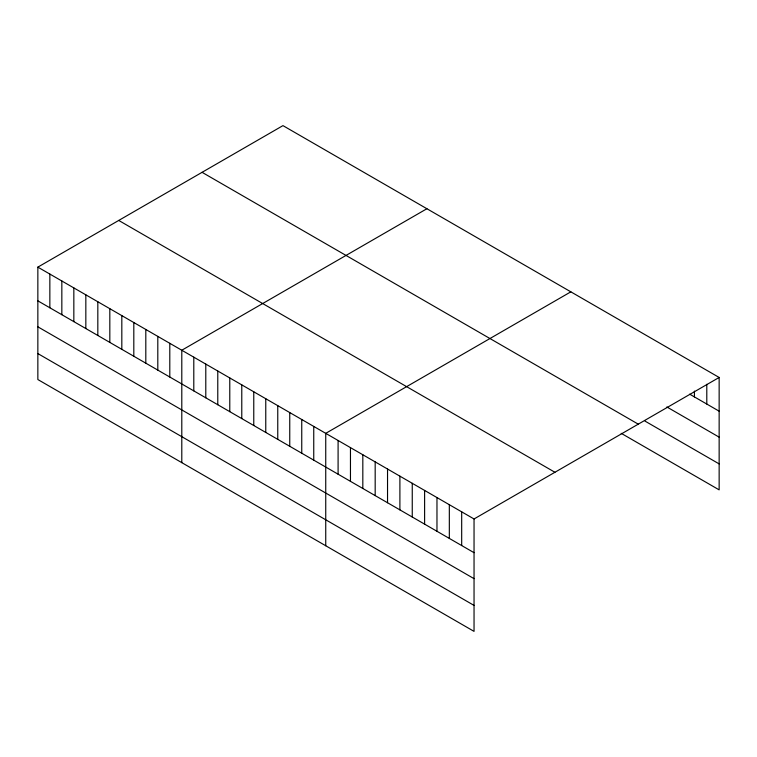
<?xml version="1.0" encoding="UTF-8"?>
<svg xmlns="http://www.w3.org/2000/svg" width="757" height="757" viewBox="0 0 757 757"><rect width="100%" height="100%" fill="white"/><g stroke="black" fill="none" stroke-linecap="round" stroke-linejoin="round"><path stroke-width="1.14" d="M37.85 267.136L474.043 518.971L474.043 631.376L37.85 379.541L37.85 267.136L282.957 125.624L719.15 377.459L719.15 489.864L621.232 433.335M426.901 208.733L181.794 350.236L181.794 462.65M570.844 291.833L325.737 433.345L325.737 545.75M474.043 518.971L719.15 377.459M689.674 394.17L719.15 411.183M666.86 406.963L719.15 437.149M644.992 421.091L719.15 463.899M202.072 172.322L638.265 424.157M118.735 220.438L554.928 472.273M37.85 300.851L474.043 552.686M37.85 326.816L474.043 578.66M37.85 353.576L474.043 605.411M706.792 384.282L706.792 404.049M694.434 391.095L694.434 396.914M461.685 511.836L461.685 545.551M449.327 504.701L449.327 538.416M436.969 497.567L436.969 531.282M424.611 490.432L424.611 524.147M412.253 483.288L412.253 517.012M399.895 476.153L399.895 509.877M387.537 469.018L387.537 502.743M375.179 461.884L375.179 495.608M362.821 454.749L362.821 488.473M350.463 447.614L350.463 481.338M338.095 440.479L338.095 474.204M313.748 426.418L313.748 460.142M301.75 419.492L301.75 453.216M289.751 412.565L289.751 446.289M277.762 405.638L277.762 439.363M265.764 398.721L265.764 432.436M253.765 391.795L253.765 425.51M241.776 384.868L241.776 418.583M229.778 377.942L229.778 411.666M217.779 371.015L217.779 404.74M205.79 364.089L205.79 397.813M193.792 357.162L193.792 390.886M169.795 343.309L169.795 377.033M157.806 336.392L157.806 370.107M145.808 329.465L145.808 363.18M133.809 322.539L133.809 356.254M121.82 315.612L121.82 349.337M109.822 308.686L109.822 342.41M97.823 301.759L97.823 335.483M85.834 294.833L85.834 328.557M73.836 287.906L73.836 321.63M61.837 280.979L61.837 314.704M49.848 274.062L49.848 307.777"/></g></svg>
